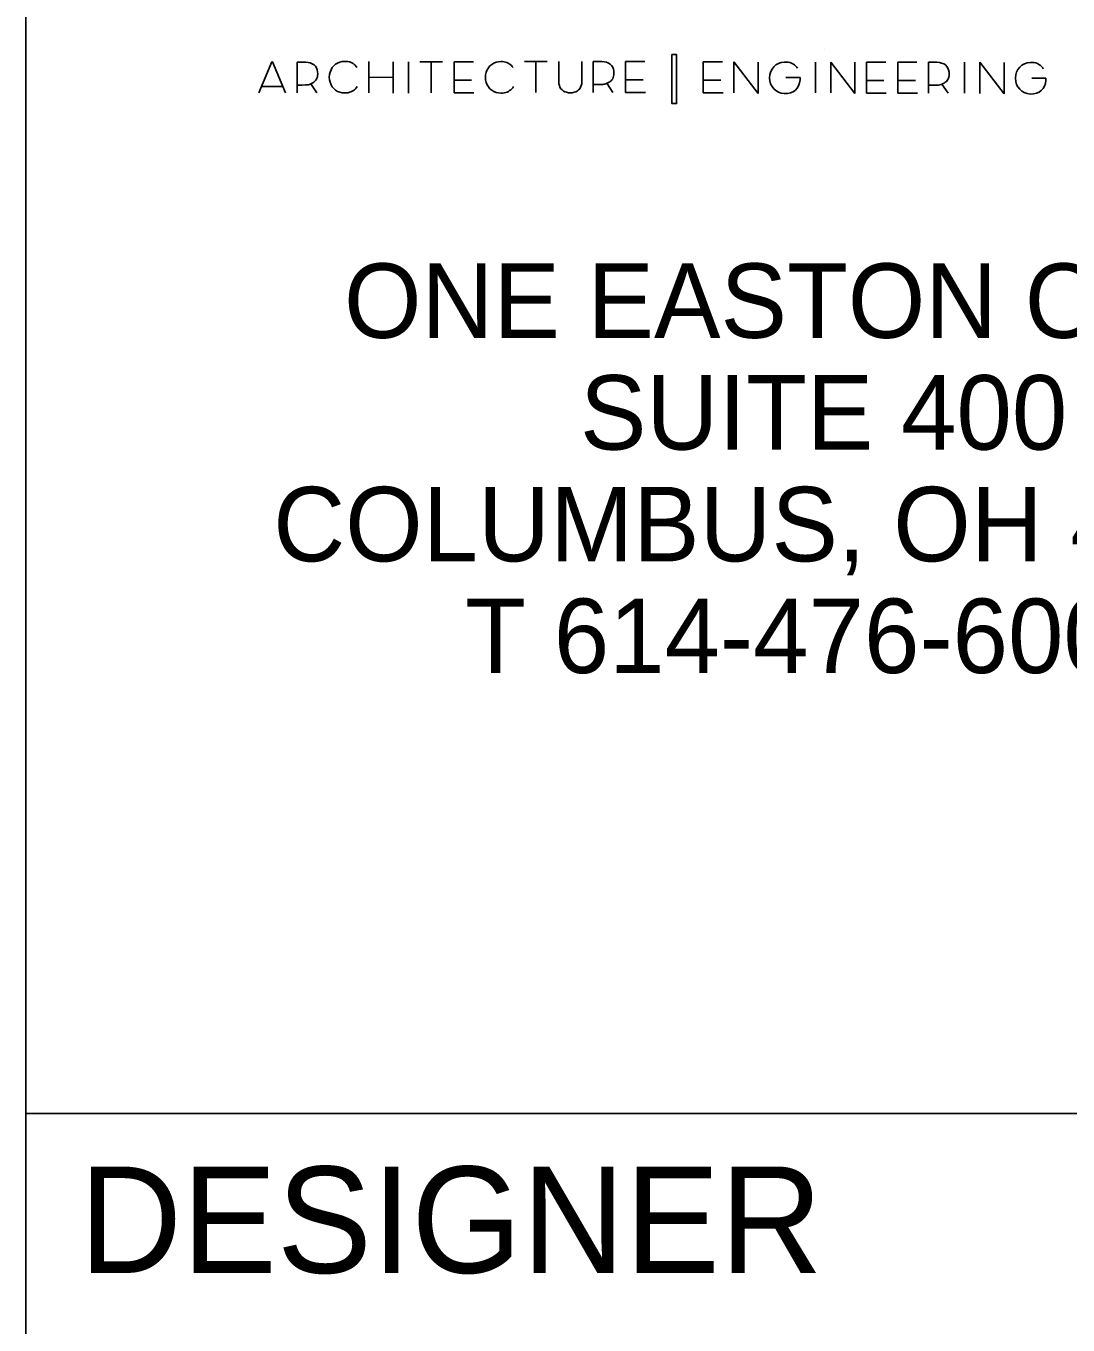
# Model space of a CAD drawing. Extents: x -4.3 to 41.5, y -0.8 to 22.
# Drawn here: x 32 to 32.979, y 2.301 to 3.522 of the extents above; entities that cross this region are included whole.
import ezdxf

# ---------------------------------------------------------------- set-up
doc = ezdxf.new("R2010")
doc.units = 0
doc.layers.add('SH_Border', color=7, linetype='Continuous')
doc.layers.add('SH_Data', color=7, linetype='Continuous')

msp = doc.modelspace()

# ---------------------------------------------------------------- linework, layer by layer
at = {"layer": 'SH_Border'}
for p, q in [((32, 0.5), (32, 21.5)), ((32.2188, 3.459), (32.231, 3.4883)), ((32.231, 3.4883), (32.2315, 3.4883)), ((32.2315, 3.4883), (32.2439, 3.459)), ((32.2547, 3.459), (32.2547, 3.488)), ((32.2547, 3.488), (32.2617, 3.488)), ((32.2617, 3.488), (32.2626, 3.488)), ((32.2626, 3.488), (32.265, 3.4877)), ((32.265, 3.4877), (32.2671, 3.4872)), ((32.2671, 3.4872), (32.269, 3.4864)), ((32.269, 3.4864), (32.2706, 3.4854)), ((32.2706, 3.4854), (32.2719, 3.4841)), ((32.2719, 3.4841), (32.2729, 3.4826)), ((32.2729, 3.4826), (32.2736, 3.4808)), ((32.2736, 3.4808), (32.274, 3.4789)), ((32.2857, 3.4787), (32.2866, 3.4809)), ((32.2866, 3.4809), (32.2877, 3.4828)), ((32.2877, 3.4828), (32.2892, 3.4845)), ((32.2892, 3.4845), (32.2909, 3.486)), ((32.2909, 3.486), (32.2928, 3.4871)), ((32.2928, 3.4871), (32.2949, 3.488)), ((32.2949, 3.488), (32.2972, 3.4885)), ((32.2972, 3.4885), (32.2995, 3.4887)), ((32.2995, 3.4887), (32.301, 3.4887)), ((32.301, 3.4887), (32.3024, 3.4885)), ((32.3024, 3.4885), (32.3038, 3.4882)), ((32.3038, 3.4882), (32.305, 3.4878)), ((32.305, 3.4878), (32.3062, 3.4873)), ((32.3062, 3.4873), (32.3073, 3.4866)), ((32.3073, 3.4866), (32.3083, 3.4859)), ((32.3083, 3.4859), (32.3093, 3.485)), ((32.3093, 3.485), (32.3101, 3.484)), ((32.3101, 3.484), (32.3109, 3.483)), ((32.3221, 3.4592), (32.3221, 3.4885)), ((32.3449, 3.4882), (32.3449, 3.4589)), ((32.3593, 3.4882), (32.3593, 3.4589)), ((32.3701, 3.4882), (32.3914, 3.4882)), ((32.3807, 3.4882), (32.3807, 3.4592)), ((32.4022, 3.4592), (32.4022, 3.4882)), ((32.4022, 3.4882), (32.4203, 3.4882)), ((32.4324, 3.4786), (32.4333, 3.4807)), ((32.4333, 3.4807), (32.4345, 3.4827)), ((32.4345, 3.4827), (32.4359, 3.4844)), ((32.4359, 3.4844), (32.4376, 3.4858)), ((32.4376, 3.4858), (32.4395, 3.487)), ((32.4395, 3.487), (32.4416, 3.4878)), ((32.4416, 3.4878), (32.4439, 3.4884)), ((32.4439, 3.4884), (32.4463, 3.4886)), ((32.4463, 3.4886), (32.4478, 3.4885)), ((32.4478, 3.4885), (32.4492, 3.4883)), ((32.4492, 3.4883), (32.4505, 3.488)), ((32.4505, 3.488), (32.4518, 3.4876)), ((32.4518, 3.4876), (32.4529, 3.4871)), ((32.4529, 3.4871), (32.454, 3.4865)), ((32.454, 3.4865), (32.455, 3.4857)), ((32.455, 3.4857), (32.456, 3.4849)), ((32.456, 3.4849), (32.4569, 3.4839)), ((32.4569, 3.4839), (32.4576, 3.4828)), ((32.4684, 3.4886), (32.4898, 3.4886)), ((32.4791, 3.4886), (32.4791, 3.4595)), ((32.5006, 3.4697), (32.5006, 3.4886)), ((32.5222, 3.4886), (32.5222, 3.4703)), ((32.533, 3.4595), (32.533, 3.4886)), ((32.533, 3.4886), (32.54, 3.4886)), ((32.54, 3.4886), (32.5409, 3.4885)), ((32.5409, 3.4885), (32.5433, 3.4883)), ((32.5433, 3.4883), (32.5454, 3.4878)), ((32.5454, 3.4878), (32.5473, 3.487)), ((32.5473, 3.487), (32.5489, 3.486)), ((32.5489, 3.486), (32.5502, 3.4847)), ((32.5502, 3.4847), (32.5512, 3.4831)), ((32.5512, 3.4831), (32.5519, 3.4814)), ((32.5519, 3.4814), (32.5523, 3.4795)), ((32.5632, 3.4595), (32.5632, 3.4886)), ((32.5632, 3.4886), (32.5813, 3.4886)), ((32.6362, 3.4592), (32.6362, 3.4883)), ((32.6362, 3.4883), (32.6543, 3.4883)), ((32.6651, 3.459), (32.6651, 3.4883)), ((32.6651, 3.4883), (32.6878, 3.4586)), ((32.6878, 3.488), (32.6878, 3.4586)), ((32.6997, 3.4791), (32.7009, 3.4815)), ((32.7009, 3.4815), (32.7026, 3.4837)), ((32.7026, 3.4837), (32.7046, 3.4854)), ((32.7046, 3.4854), (32.7069, 3.4868)), ((32.7069, 3.4868), (32.7095, 3.4877)), ((32.7095, 3.4877), (32.7123, 3.4881)), ((32.7123, 3.4881), (32.7144, 3.4881)), ((32.7144, 3.4881), (32.7161, 3.488)), ((32.7161, 3.488), (32.7177, 3.4876)), ((32.7177, 3.4876), (32.7192, 3.4871)), ((32.7192, 3.4871), (32.7206, 3.4864)), ((32.7206, 3.4864), (32.7219, 3.4855)), ((32.7219, 3.4855), (32.7231, 3.4844)), ((32.7231, 3.4844), (32.7242, 3.4832)), ((32.7242, 3.4832), (32.7248, 3.4822)), ((32.7417, 3.4591), (32.7417, 3.4881)), ((32.7561, 3.4881), (32.7788, 3.4585)), ((32.7561, 3.4591), (32.7561, 3.4881)), ((32.7788, 3.4878), (32.7788, 3.4585)), ((32.7896, 3.4588), (32.7896, 3.4878)), ((32.7896, 3.4878), (32.8077, 3.4878)), ((32.8191, 3.4588), (32.8191, 3.4878)), ((32.8191, 3.4878), (32.8371, 3.4878)), ((32.8479, 3.4588), (32.8479, 3.4878)), ((32.8479, 3.4878), (32.8549, 3.4878)), ((32.8549, 3.4878), (32.8558, 3.4878)), ((32.8558, 3.4878), (32.8582, 3.4876)), ((32.8582, 3.4876), (32.8603, 3.4871)), ((32.8603, 3.4871), (32.8622, 3.4863)), ((32.8622, 3.4863), (32.8638, 3.4853)), ((32.8638, 3.4853), (32.8651, 3.484)), ((32.8651, 3.484), (32.8661, 3.4824)), ((32.8661, 3.4824), (32.8668, 3.4807)), ((32.8668, 3.4807), (32.8672, 3.4787)), ((32.8817, 3.4588), (32.8817, 3.4878)), ((32.8961, 3.4585), (32.8961, 3.4878)), ((32.8961, 3.4878), (32.9189, 3.4582)), ((32.9189, 3.4876), (32.9189, 3.4582)), ((32.9307, 3.4786), (32.932, 3.4811)), ((32.932, 3.4811), (32.9336, 3.4832)), ((32.9336, 3.4832), (32.9356, 3.485)), ((32.9356, 3.485), (32.938, 3.4864)), ((32.938, 3.4864), (32.9405, 3.4873)), ((32.9405, 3.4873), (32.9433, 3.4877)), ((32.9433, 3.4877), (32.9455, 3.4877)), ((32.9455, 3.4877), (32.9472, 3.4875)), ((32.9472, 3.4875), (32.9488, 3.4872)), ((32.9488, 3.4872), (32.9503, 3.4866)), ((32.9503, 3.4866), (32.9517, 3.4859)), ((32.9517, 3.4859), (32.953, 3.4851)), ((32.953, 3.4851), (32.9542, 3.484)), ((32.9542, 3.484), (32.9552, 3.4827)), ((32.9552, 3.4827), (32.9558, 3.4818)), ((32.2684, 3.4679), (32.2675, 3.4675)), ((32.2675, 3.4675), (32.2732, 3.459)), ((32.2695, 3.4685), (32.2684, 3.4679)), ((32.2705, 3.4692), (32.2695, 3.4685)), ((32.2715, 3.47), (32.2705, 3.4692)), ((32.2723, 3.4709), (32.2715, 3.47)), ((32.2729, 3.4719), (32.2723, 3.4709)), ((32.2734, 3.473), (32.2729, 3.4719)), ((32.2738, 3.4742), (32.2734, 3.473)), ((32.274, 3.4755), (32.2738, 3.4742)), ((32.274, 3.4789), (32.2741, 3.4769)), ((32.2741, 3.4769), (32.274, 3.4755)), ((32.2849, 3.4739), (32.2851, 3.4764)), ((32.2851, 3.4713), (32.2849, 3.4739)), ((32.2851, 3.4764), (32.2857, 3.4787)), ((32.2857, 3.469), (32.2851, 3.4713)), ((32.2866, 3.4668), (32.2857, 3.469)), ((32.3221, 3.4739), (32.3449, 3.4736)), ((32.4187, 3.471), (32.4022, 3.471)), ((32.4317, 3.4737), (32.4318, 3.4762)), ((32.4318, 3.4712), (32.4317, 3.4737)), ((32.4318, 3.4762), (32.4324, 3.4786)), ((32.4324, 3.4688), (32.4318, 3.4712)), ((32.4333, 3.4667), (32.4324, 3.4688)), ((32.5007, 3.4677), (32.5006, 3.4697)), ((32.5011, 3.4659), (32.5007, 3.4677)), ((32.5221, 3.4677), (32.5217, 3.4659)), ((32.5222, 3.4697), (32.5221, 3.4677)), ((32.5222, 3.4703), (32.5222, 3.4697)), ((32.5467, 3.4685), (32.5458, 3.4681)), ((32.5458, 3.4681), (32.5515, 3.4595)), ((32.5478, 3.469), (32.5467, 3.4685)), ((32.5488, 3.4697), (32.5478, 3.469)), ((32.5498, 3.4705), (32.5488, 3.4697)), ((32.5505, 3.4714), (32.5498, 3.4705)), ((32.5512, 3.4724), (32.5505, 3.4714)), ((32.5517, 3.4735), (32.5512, 3.4724)), ((32.5521, 3.4747), (32.5517, 3.4735)), ((32.5523, 3.476), (32.5521, 3.4747)), ((32.5523, 3.4795), (32.5524, 3.4775)), ((32.5524, 3.4775), (32.5523, 3.476)), ((32.5798, 3.4714), (32.5632, 3.4714)), ((32.6527, 3.4711), (32.6362, 3.4711)), ((32.6986, 3.4733), (32.6989, 3.4763)), ((32.6989, 3.4703), (32.6986, 3.4733)), ((32.6989, 3.4763), (32.6997, 3.4791)), ((32.6996, 3.4676), (32.6989, 3.4703)), ((32.7009, 3.4651), (32.6996, 3.4676)), ((32.714, 3.4734), (32.7273, 3.4734)), ((32.7268, 3.4684), (32.7259, 3.4658)), ((32.7273, 3.4713), (32.7268, 3.4684)), ((32.7273, 3.4734), (32.7273, 3.4713)), ((32.8061, 3.4707), (32.7896, 3.4707)), ((32.8356, 3.4707), (32.8191, 3.4707)), ((32.8616, 3.4678), (32.8606, 3.4673)), ((32.8627, 3.4683), (32.8616, 3.4678)), ((32.8637, 3.469), (32.8627, 3.4683)), ((32.8647, 3.4698), (32.8637, 3.469)), ((32.8654, 3.4707), (32.8647, 3.4698)), ((32.8661, 3.4717), (32.8654, 3.4707)), ((32.8666, 3.4728), (32.8661, 3.4717)), ((32.867, 3.474), (32.8666, 3.4728)), ((32.8672, 3.4753), (32.867, 3.474)), ((32.8672, 3.4787), (32.8673, 3.4767)), ((32.8673, 3.4767), (32.8672, 3.4753)), ((32.9297, 3.4729), (32.9299, 3.4759)), ((32.9299, 3.4699), (32.9297, 3.4729)), ((32.9299, 3.4759), (32.9307, 3.4786)), ((32.9307, 3.4671), (32.9299, 3.4699)), ((32.945, 3.4729), (32.9583, 3.4729)), ((32.9579, 3.4679), (32.957, 3.4653)), ((32.9583, 3.4708), (32.9579, 3.4679)), ((32.9583, 3.4729), (32.9583, 3.4708)), ((32.2214, 3.4652), (32.2413, 3.4652)), ((32.2592, 3.4664), (32.2547, 3.4664)), ((32.2627, 3.4665), (32.2592, 3.4664)), ((32.263, 3.4665), (32.2627, 3.4665)), ((32.2632, 3.4665), (32.263, 3.4665)), ((32.2635, 3.4665), (32.2632, 3.4665)), ((32.2638, 3.4665), (32.2635, 3.4665)), ((32.264, 3.4666), (32.2638, 3.4665)), ((32.2643, 3.4666), (32.264, 3.4666)), ((32.2654, 3.4668), (32.2643, 3.4666)), ((32.2877, 3.4649), (32.2866, 3.4668)), ((32.2892, 3.4632), (32.2877, 3.4649)), ((32.2909, 3.4617), (32.2892, 3.4632)), ((32.2928, 3.4605), (32.2909, 3.4617)), ((32.2949, 3.4597), (32.2928, 3.4605)), ((32.2972, 3.4591), (32.2949, 3.4597)), ((32.2995, 3.459), (32.2972, 3.4591)), ((32.3011, 3.459), (32.2995, 3.459)), ((32.3026, 3.4592), (32.3011, 3.459)), ((32.304, 3.4596), (32.3026, 3.4592)), ((32.3053, 3.46), (32.304, 3.4596)), ((32.3065, 3.4606), (32.3053, 3.46)), ((32.3076, 3.4613), (32.3065, 3.4606)), ((32.3087, 3.4621), (32.3076, 3.4613)), ((32.3097, 3.463), (32.3087, 3.4621)), ((32.3106, 3.464), (32.3097, 3.463)), ((32.3113, 3.4651), (32.3106, 3.464)), ((32.4209, 3.4592), (32.4022, 3.4592)), ((32.4345, 3.4647), (32.4333, 3.4667)), ((32.4359, 3.463), (32.4345, 3.4647)), ((32.4376, 3.4616), (32.4359, 3.463)), ((32.4395, 3.4604), (32.4376, 3.4616)), ((32.4416, 3.4595), (32.4395, 3.4604)), ((32.4439, 3.459), (32.4416, 3.4595)), ((32.4463, 3.4588), (32.4439, 3.459)), ((32.4478, 3.4589), (32.4463, 3.4588)), ((32.4493, 3.4591), (32.4478, 3.4589)), ((32.4507, 3.4594), (32.4493, 3.4591)), ((32.452, 3.4599), (32.4507, 3.4594)), ((32.4532, 3.4605), (32.452, 3.4599)), ((32.4544, 3.4612), (32.4532, 3.4605)), ((32.4554, 3.462), (32.4544, 3.4612)), ((32.4564, 3.4629), (32.4554, 3.462)), ((32.4573, 3.4639), (32.4564, 3.4629)), ((32.4581, 3.465), (32.4573, 3.4639)), ((32.5017, 3.4643), (32.5011, 3.4659)), ((32.5026, 3.463), (32.5017, 3.4643)), ((32.5037, 3.4618), (32.5026, 3.463)), ((32.5049, 3.4608), (32.5037, 3.4618)), ((32.5063, 3.4601), (32.5049, 3.4608)), ((32.5079, 3.4596), (32.5063, 3.4601)), ((32.5096, 3.4592), (32.5079, 3.4596)), ((32.5114, 3.4591), (32.5096, 3.4592)), ((32.5132, 3.4592), (32.5114, 3.4591)), ((32.5149, 3.4596), (32.5132, 3.4592)), ((32.5165, 3.4601), (32.5149, 3.4596)), ((32.5179, 3.4608), (32.5165, 3.4601)), ((32.5191, 3.4618), (32.5179, 3.4608)), ((32.5202, 3.463), (32.5191, 3.4618)), ((32.5211, 3.4643), (32.5202, 3.463)), ((32.5217, 3.4659), (32.5211, 3.4643)), ((32.5375, 3.467), (32.533, 3.467)), ((32.541, 3.467), (32.5375, 3.467)), ((32.5413, 3.467), (32.541, 3.467)), ((32.5415, 3.4671), (32.5413, 3.467)), ((32.5418, 3.4671), (32.5415, 3.4671)), ((32.5421, 3.4671), (32.5418, 3.4671)), ((32.5423, 3.4671), (32.5421, 3.4671)), ((32.5426, 3.4672), (32.5423, 3.4671)), ((32.5437, 3.4674), (32.5426, 3.4672)), ((32.5819, 3.4595), (32.5632, 3.4595)), ((32.6549, 3.4592), (32.6362, 3.4592)), ((32.7025, 3.463), (32.7009, 3.4651)), ((32.7045, 3.4612), (32.7025, 3.463)), ((32.7069, 3.4598), (32.7045, 3.4612)), ((32.7095, 3.4589), (32.7069, 3.4598)), ((32.7123, 3.4584), (32.7095, 3.4589)), ((32.7154, 3.4585), (32.7123, 3.4584)), ((32.7183, 3.4591), (32.7154, 3.4585)), ((32.7208, 3.4602), (32.7183, 3.4591)), ((32.7229, 3.4616), (32.7208, 3.4602)), ((32.7246, 3.4635), (32.7229, 3.4616)), ((32.7259, 3.4658), (32.7246, 3.4635)), ((32.8083, 3.4588), (32.7896, 3.4588)), ((32.8377, 3.4588), (32.8191, 3.4588)), ((32.8524, 3.4663), (32.8479, 3.4663)), ((32.8559, 3.4663), (32.8524, 3.4663)), ((32.8562, 3.4663), (32.8559, 3.4663)), ((32.8564, 3.4664), (32.8562, 3.4663)), ((32.8567, 3.4664), (32.8564, 3.4664)), ((32.857, 3.4664), (32.8567, 3.4664)), ((32.8572, 3.4664), (32.857, 3.4664)), ((32.8574, 3.4664), (32.8572, 3.4664)), ((32.8586, 3.4667), (32.8574, 3.4664)), ((32.8606, 3.4673), (32.8664, 3.4588)), ((32.9319, 3.4647), (32.9307, 3.4671)), ((32.9336, 3.4625), (32.9319, 3.4647)), ((32.9356, 3.4607), (32.9336, 3.4625)), ((32.9379, 3.4594), (32.9356, 3.4607)), ((32.9405, 3.4584), (32.9379, 3.4594)), ((32.9434, 3.458), (32.9405, 3.4584)), ((32.9465, 3.4581), (32.9434, 3.458)), ((32.9493, 3.4587), (32.9465, 3.4581)), ((32.9518, 3.4597), (32.9493, 3.4587)), ((32.9539, 3.4612), (32.9518, 3.4597)), ((32.9556, 3.4631), (32.9539, 3.4612)), ((32.957, 3.4653), (32.9556, 3.4631)), ((32, 2.5), (33.5, 2.5))]:
    msp.add_line(p, q, dxfattribs=at)
msp.add_lwpolyline([(32.6069, 3.4951), (32.6112, 3.4951), (32.6112, 3.4491), (32.6069, 3.4491)], close=True, dxfattribs=at)
for points in [[(32.2654, 3.4668), (32.2665, 3.4671), (32.2675, 3.4675)], [(32.5437, 3.4674), (32.5448, 3.4677), (32.5458, 3.4681)], [(32.8586, 3.4667), (32.8597, 3.467), (32.8606, 3.4673)]]:
    msp.add_lwpolyline(points, dxfattribs=at)
at = {"layer": 'SH_Data'}
msp.add_line((32.75, 3.5), (32.75, 3.5), dxfattribs=at)

# ---------------------------------------------------------------- texts
at = {"layer": 'SH_Border'}
for s, p in [('ONE EASTON OVAL', (32.2988, 3.2288)), ('SUITE 400', (32.5205, 3.1238)), ('COLUMBUS, OH 43219', (32.2323, 3.0188)), ('T 614-476-6000', (32.4127, 2.9138))]:
    msp.add_text(s, height=0.07, rotation=360, dxfattribs=at).set_placement(p)
at = {"layer": 'SH_Data'}
msp.add_text('DESIGNER', height=0.1, dxfattribs=at).set_placement((32.05, 2.35))

doc.saveas('drawing.dxf')
